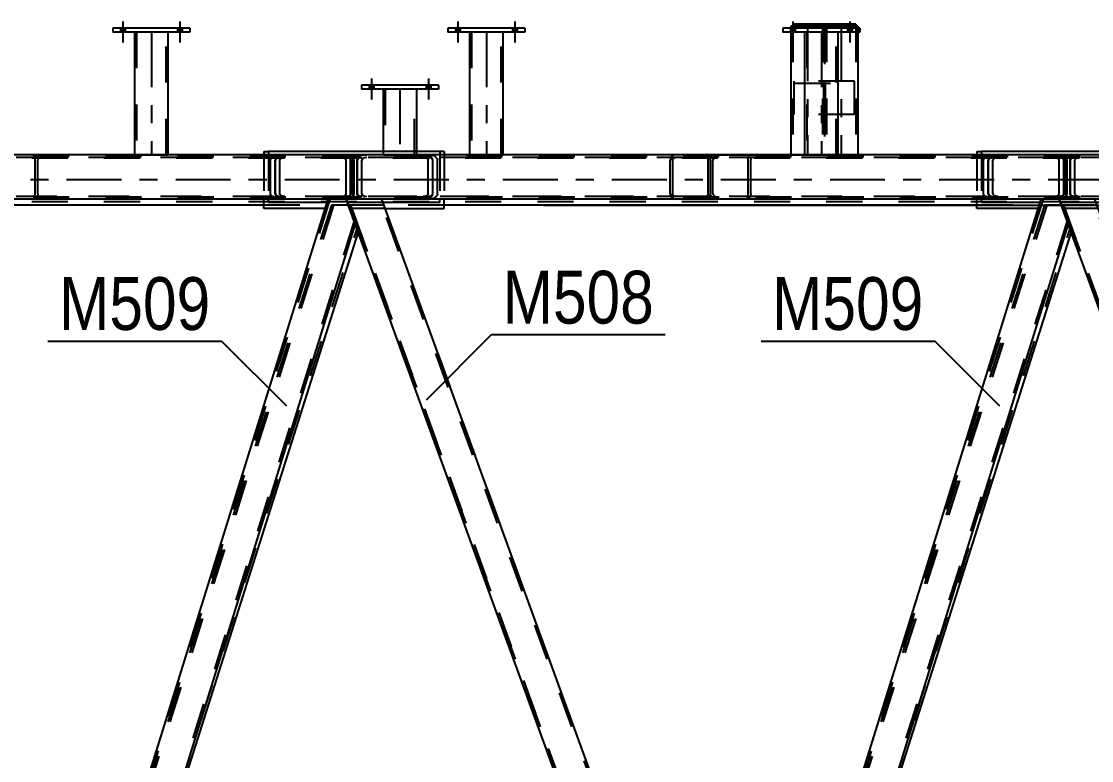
# Model space of a CAD drawing. Header units: millimetres. Extents: x -808 to 381, y -747 to 94.
# Drawn here: x 124.6 to 182.7, y -31.7 to 8.4 of the extents above; entities that cross this region are included whole.
import ezdxf

# ---------------------------------------------------------------- set-up
doc = ezdxf.new("R2010")
doc.units = ezdxf.units.MM
doc.linetypes.add('DXK_LINE_DOT2', pattern=[3.9198, 1.9599, -1.9599])
doc.linetypes.add('DXK_LINE_DOT3', pattern=[5.9187, 2.979, -0.9799, 0.9799, -0.9799])
doc.styles.add('Arial Narrow', font='ARIALN.TTF', dxfattribs={"height": 0.2})

# ---------------------------------------------------------------- blocks, each defined once
blk = doc.blocks.new('Part-232923327-56427 - 56149')
at = {"color": 2, "linetype": 'Continuous'}
for p, q in [((141.248, -1.2), (124.747, -54.139)), ((142.241, -1.2), (142.609, -2.21)), ((142.732, -2.548), (142.609, -2.21)), ((142.732, -2.548), (126.191, -55.616)), ((125.285, -55.616), (124.747, -54.139))]:
    blk.add_line(p, q, dxfattribs=at)
at = {"color": 7, "linetype": 'DXK_LINE_DOT2'}
for p, q in [((141.362, -1.2), (124.808, -54.308)), ((142.241, -1.2), (141.248, -1.2)), ((142.67, -2.379), (126.077, -55.616)), ((142.732, -2.548), (142.656, -2.34)), ((126.191, -55.616), (125.285, -55.616))]:
    blk.add_line(p, q, dxfattribs=at)
blk = doc.blocks.new('Part-232923327-56373 - 56149')
at = {"color": 7, "linetype": 'DXK_LINE_DOT2'}
for p, q in [((181.797, 1.2), (181.607, 1.179)), ((181.81, 1.201), (181.797, 1.2)), ((187.122, 1.201), (181.81, 1.201)), ((185.282, 1.183), (185.118, 1.201)), ((185.321, 1.179), (185.282, 1.183)), ((219.365, 1.201), (200.976, 1.201)), ((215.854, 1.179), (216.056, 1.201)), ((219.365, 1.201), (219.529, 1.183)), ((219.529, 1.183), (219.567, 1.179)), ((181.321, 1.022), (181.28, 0.91)), ((181.28, -0.908), (181.28, 0.91)), ((181.545, 0.91), (181.565, 0.966)), ((181.545, -0.908), (181.545, 0.91)), ((181.708, 1.045), (181.81, 1.056)), ((219.365, 1.056), (181.81, 1.056)), ((185.118, 1.056), (185.219, 1.045)), ((185.363, 0.966), (185.383, 0.91)), ((185.383, -0.908), (185.383, 0.91)), ((185.647, 0.91), (185.607, 1.022)), ((185.647, -0.908), (185.647, 0.91)), ((215.527, 0.91), (215.567, 1.022)), ((215.527, -0.908), (215.527, 0.91)), ((215.812, 0.966), (215.792, 0.91)), ((215.792, -0.908), (215.792, 0.91)), ((216.056, 1.056), (215.955, 1.045)), ((219.466, 1.045), (219.365, 1.056)), ((219.63, 0.91), (219.609, 0.966)), ((219.63, -0.908), (219.63, 0.91)), ((219.854, 1.022), (219.894, 0.91)), ((219.894, -0.908), (219.894, 0.91)), ((181.28, -0.908), (181.321, -1.019)), ((181.565, -0.963), (181.545, -0.908)), ((181.81, -1.053), (181.708, -1.042)), ((219.365, -1.053), (181.81, -1.053)), ((185.219, -1.042), (185.118, -1.053)), ((185.383, -0.908), (185.363, -0.963)), ((185.607, -1.019), (185.647, -0.908)), ((215.567, -1.019), (215.527, -0.908)), ((215.792, -0.908), (215.812, -0.963)), ((215.955, -1.042), (216.056, -1.053)), ((219.365, -1.053), (219.466, -1.042)), ((219.609, -0.963), (219.63, -0.908)), ((219.894, -0.908), (219.854, -1.019)), ((181.607, -1.177), (181.81, -1.199)), ((219.365, -1.199), (181.81, -1.199)), ((185.118, -1.199), (185.321, -1.177)), ((216.056, -1.199), (215.854, -1.177)), ((219.567, -1.177), (219.365, -1.199))]:
    blk.add_line(p, q, dxfattribs=at)
at = {"color": 2, "linetype": 'Continuous'}
blk.add_line((200.976, 1.201), (187.122, 1.201), dxfattribs=at)
at = {"color": 7, "linetype": 'DXK_LINE_DOT2'}
for centre, radius, start, end in [((181.689, 0.691), 0.495, 99.51817, 138.06374), ((185.239, 0.691), 0.495, 41.93627, 80.48185), ((215.936, 0.691), 0.495, 99.51817, 138.06374), ((219.486, 0.691), 0.495, 41.93628, 80.48185), ((181.749, 0.801), 0.248, 99.51817, 138.06374), ((185.178, 0.801), 0.248, 41.93627, 80.48185), ((215.996, 0.801), 0.248, 99.51817, 138.06374), ((219.425, 0.801), 0.248, 41.93628, 80.48185), ((181.689, -0.688), 0.495, 221.93627, 260.48185), ((181.749, -0.798), 0.248, 221.93627, 260.48185), ((185.178, -0.798), 0.248, 279.51817, 318.06374), ((185.239, -0.688), 0.495, 279.51817, 318.06374), ((215.936, -0.688), 0.495, 221.93628, 260.48185), ((215.996, -0.798), 0.248, 221.93628, 260.48185), ((219.425, -0.798), 0.248, 279.51817, 318.06374), ((219.486, -0.688), 0.495, 279.51817, 318.06374)]:
    blk.add_arc(centre, radius, start, end, dxfattribs=at)
blk = doc.blocks.new('Part-232923327-56375 - 56149')
at = {"color": 7, "linetype": 'DXK_LINE_DOT2'}
for p, q in [((143.1, 1.2), (142.91, 1.179)), ((143.112, 1.201), (143.1, 1.2)), ((147.314, 1.201), (143.112, 1.201)), ((146.585, 1.183), (146.421, 1.201)), ((146.623, 1.179), (146.585, 1.183)), ((150.759, 1.201), (148.941, 1.201)), ((180.667, 1.201), (162.279, 1.201)), ((177.156, 1.179), (177.359, 1.201)), ((180.667, 1.201), (180.832, 1.183)), ((180.832, 1.183), (180.87, 1.179)), ((142.623, 1.022), (142.583, 0.91)), ((142.583, -0.908), (142.583, 0.91)), ((142.848, 0.91), (142.868, 0.966)), ((142.848, -0.908), (142.848, 0.91)), ((143.011, 1.045), (143.112, 1.056)), ((180.667, 1.056), (143.112, 1.056)), ((146.421, 1.056), (146.522, 1.045)), ((146.665, 0.966), (146.685, 0.91)), ((146.685, -0.908), (146.685, 0.91)), ((146.95, 0.91), (146.91, 1.022)), ((146.95, -0.908), (146.95, 0.91)), ((176.83, 0.91), (176.87, 1.022)), ((176.83, -0.908), (176.83, 0.91)), ((177.114, 0.966), (177.094, 0.91)), ((177.094, -0.908), (177.094, 0.91)), ((177.359, 1.056), (177.258, 1.045)), ((180.769, 1.045), (180.667, 1.056)), ((180.932, 0.91), (180.912, 0.966)), ((180.932, -0.908), (180.932, 0.91)), ((181.157, 1.022), (181.197, 0.91)), ((181.197, -0.908), (181.197, 0.91)), ((142.583, -0.908), (142.623, -1.019)), ((142.868, -0.963), (142.848, -0.908)), ((143.112, -1.053), (143.011, -1.042)), ((180.667, -1.053), (143.112, -1.053)), ((146.522, -1.042), (146.421, -1.053)), ((146.685, -0.908), (146.665, -0.963)), ((146.91, -1.019), (146.95, -0.908)), ((176.87, -1.019), (176.83, -0.908)), ((177.094, -0.908), (177.114, -0.963)), ((177.258, -1.042), (177.359, -1.053)), ((180.667, -1.053), (180.769, -1.042)), ((180.912, -0.963), (180.932, -0.908)), ((181.197, -0.908), (181.157, -1.019)), ((142.91, -1.177), (143.112, -1.199)), ((180.667, -1.199), (143.112, -1.199)), ((146.421, -1.199), (146.623, -1.177)), ((177.359, -1.199), (177.156, -1.177)), ((180.87, -1.177), (180.667, -1.199))]:
    blk.add_line(p, q, dxfattribs=at)
at = {"color": 2, "linetype": 'Continuous'}
for p, q in [((148.941, 1.201), (147.314, 1.201)), ((162.279, 1.201), (150.759, 1.201))]:
    blk.add_line(p, q, dxfattribs=at)
at = {"color": 7, "linetype": 'DXK_LINE_DOT2'}
for centre, radius, start, end in [((142.992, 0.691), 0.495, 99.51817, 138.06374), ((146.541, 0.691), 0.495, 41.93627, 80.48185), ((177.238, 0.691), 0.495, 99.51817, 138.06374), ((180.788, 0.691), 0.495, 41.93628, 80.48185), ((143.052, 0.801), 0.248, 99.51817, 138.06374), ((146.481, 0.801), 0.248, 41.93627, 80.48185), ((177.299, 0.801), 0.248, 99.51817, 138.06374), ((180.728, 0.801), 0.248, 41.93628, 80.48185), ((142.992, -0.688), 0.495, 221.93627, 260.48185), ((143.052, -0.798), 0.248, 221.93627, 260.48185), ((146.481, -0.798), 0.248, 279.51817, 318.06374), ((146.541, -0.688), 0.495, 279.51817, 318.06374), ((177.238, -0.688), 0.495, 221.93628, 260.48185), ((177.299, -0.798), 0.248, 221.93628, 260.48185), ((180.728, -0.798), 0.248, 279.51817, 318.06374), ((180.788, -0.688), 0.495, 279.51817, 318.06374)]:
    blk.add_arc(centre, radius, start, end, dxfattribs=at)
blk = doc.blocks.new('Part-232923327-56376 - 56149')
at = {"color": 7, "linetype": 'DXK_LINE_DOT2'}
for p, q in [((162.092, 1.116), (162.177, 1.179)), ((162.273, 1.2), (162.177, 1.179)), ((163.933, 1.201), (164.034, 1.179)), ((164.034, 1.179), (164.12, 1.116)), ((168.941, 1.201), (167.122, 1.201)), ((180.916, 1.201), (176.714, 1.201)), ((177.595, 1.2), (177.405, 1.179)), ((177.607, 1.201), (177.595, 1.2)), ((181.08, 1.183), (180.916, 1.201)), ((181.118, 1.179), (181.08, 1.183)), ((181.28, 1.12), (181.118, 1.179)), ((162.014, 0.91), (162.034, 1.022)), ((162.014, -0.908), (162.014, 0.91)), ((162.034, 1.022), (162.092, 1.116)), ((162.156, 0.966), (162.146, 0.91)), ((162.146, -0.908), (162.146, 0.91)), ((162.185, 1.013), (162.156, 0.966)), ((162.228, 1.045), (162.185, 1.013)), ((162.279, 1.056), (162.228, 1.045)), ((180.916, 1.056), (162.279, 1.056)), ((163.984, 1.045), (163.933, 1.056)), ((164.027, 1.013), (163.984, 1.045)), ((164.055, 0.966), (164.027, 1.013)), ((164.065, 0.91), (164.055, 0.966)), ((164.065, -0.908), (164.065, 0.91)), ((164.12, 1.116), (164.177, 1.022)), ((164.177, 1.022), (164.198, 0.91)), ((164.198, -0.908), (164.198, 0.91)), ((177.118, 1.022), (177.078, 0.91)), ((177.078, -0.908), (177.078, 0.91)), ((177.343, 0.91), (177.363, 0.966)), ((177.343, -0.908), (177.343, 0.91)), ((177.506, 1.045), (177.607, 1.056)), ((180.916, 1.056), (181.017, 1.045)), ((181.16, 0.966), (181.18, 0.91)), ((181.18, -0.908), (181.18, 0.91)), ((181.28, 1.12), (181.28, -1.117)), ((181.285, 1.116), (181.28, 1.12)), ((181.343, 1.022), (181.285, 1.116)), ((181.363, 0.91), (181.343, 1.022)), ((181.363, -0.908), (181.363, 0.91)), ((162.034, -1.019), (162.014, -0.908)), ((162.092, -1.113), (162.034, -1.019)), ((162.177, -1.177), (162.092, -1.113)), ((162.146, -0.908), (162.156, -0.963)), ((162.156, -0.963), (162.185, -1.011)), ((162.185, -1.011), (162.228, -1.042)), ((162.228, -1.042), (162.279, -1.053)), ((180.916, -1.053), (162.279, -1.053)), ((163.933, -1.053), (163.984, -1.042)), ((163.984, -1.042), (164.027, -1.011)), ((164.027, -1.011), (164.055, -0.963)), ((164.12, -1.113), (164.034, -1.177)), ((164.055, -0.963), (164.065, -0.908)), ((164.177, -1.019), (164.12, -1.113)), ((164.198, -0.908), (164.177, -1.019)), ((177.078, -0.908), (177.118, -1.019)), ((177.363, -0.963), (177.343, -0.908)), ((177.607, -1.053), (177.506, -1.042)), ((181.017, -1.042), (180.916, -1.053)), ((181.118, -1.177), (181.28, -1.117)), ((181.18, -0.908), (181.16, -0.963)), ((181.28, -1.117), (181.285, -1.113)), ((181.285, -1.113), (181.343, -1.019)), ((181.343, -1.019), (181.363, -0.908)), ((162.279, -1.199), (162.177, -1.177)), ((180.916, -1.199), (162.279, -1.199)), ((164.034, -1.177), (163.933, -1.199)), ((177.405, -1.177), (177.607, -1.199)), ((180.916, -1.199), (181.118, -1.177))]:
    blk.add_line(p, q, dxfattribs=at)
at = {"color": 2, "linetype": 'Continuous'}
for p, q in [((162.279, 1.201), (162.273, 1.2)), ((162.279, 1.201), (167.122, 1.201)), ((176.714, 1.201), (168.941, 1.201))]:
    blk.add_line(p, q, dxfattribs=at)
at = {"color": 7, "linetype": 'DXK_LINE_DOT2'}
for centre, radius, start, end in [((177.487, 0.691), 0.495, 99.51817, 138.06374), ((177.547, 0.801), 0.248, 99.51817, 138.06374), ((180.976, 0.801), 0.248, 41.93628, 80.48186), ((177.487, -0.688), 0.495, 221.93628, 260.48186), ((177.547, -0.798), 0.248, 221.93628, 260.48186), ((180.976, -0.798), 0.248, 279.51817, 318.06374)]:
    blk.add_arc(centre, radius, start, end, dxfattribs=at)
blk = doc.blocks.new('Part-232923327-56377 - 56149')
at = {"color": 7, "linetype": 'DXK_LINE_DOT2'}
for p, q in [((104.403, 1.2), (104.212, 1.179)), ((104.415, 1.201), (104.403, 1.2)), ((108.616, 1.201), (104.415, 1.201)), ((107.888, 1.183), (107.723, 1.201)), ((107.926, 1.179), (107.888, 1.183)), ((114.395, 1.201), (112.577, 1.201)), ((141.97, 1.201), (123.581, 1.201)), ((138.459, 1.179), (138.662, 1.201)), ((141.97, 1.201), (142.173, 1.179)), ((103.926, 1.022), (103.886, 0.91)), ((103.886, -0.908), (103.886, 0.91)), ((104.15, 0.91), (104.17, 0.966)), ((104.15, -0.908), (104.15, 0.91)), ((104.314, 1.045), (104.415, 1.056)), ((141.97, 1.056), (104.415, 1.056)), ((107.723, 1.056), (107.825, 1.045)), ((107.968, 0.966), (107.988, 0.91)), ((107.988, -0.908), (107.988, 0.91)), ((108.253, 0.91), (108.212, 1.022)), ((108.253, -0.908), (108.253, 0.91)), ((138.132, 0.91), (138.173, 1.022)), ((138.132, -0.908), (138.132, 0.91)), ((138.417, 0.966), (138.397, 0.91)), ((138.397, -0.908), (138.397, 0.91)), ((138.662, 1.056), (138.56, 1.045)), ((142.071, 1.045), (141.97, 1.056)), ((142.235, 0.91), (142.215, 0.966)), ((142.235, -0.908), (142.235, 0.91)), ((142.459, 1.022), (142.499, 0.91)), ((142.499, -0.908), (142.499, 0.91)), ((103.886, -0.908), (103.926, -1.019)), ((104.17, -0.963), (104.15, -0.908)), ((104.415, -1.053), (104.314, -1.042)), ((141.97, -1.053), (104.415, -1.053)), ((107.825, -1.042), (107.723, -1.053)), ((107.988, -0.908), (107.968, -0.963)), ((108.212, -1.019), (108.253, -0.908)), ((138.173, -1.019), (138.132, -0.908)), ((138.397, -0.908), (138.417, -0.963)), ((138.56, -1.042), (138.662, -1.053)), ((141.97, -1.053), (142.071, -1.042)), ((142.215, -0.963), (142.235, -0.908)), ((142.499, -0.908), (142.459, -1.019)), ((104.212, -1.177), (104.415, -1.199)), ((141.97, -1.199), (104.415, -1.199)), ((107.723, -1.199), (107.926, -1.177)), ((138.662, -1.199), (138.459, -1.177)), ((142.173, -1.177), (141.97, -1.199))]:
    blk.add_line(p, q, dxfattribs=at)
at = {"color": 2, "linetype": 'Continuous'}
for p, q in [((112.577, 1.201), (108.616, 1.201)), ((123.581, 1.201), (114.395, 1.201))]:
    blk.add_line(p, q, dxfattribs=at)
at = {"color": 7, "linetype": 'DXK_LINE_DOT2'}
for centre, radius, start, end in [((104.294, 0.691), 0.495, 99.51817, 138.06374), ((107.844, 0.691), 0.495, 41.93627, 80.48185), ((138.541, 0.691), 0.495, 99.51817, 138.06374), ((142.091, 0.691), 0.495, 41.93628, 80.48185), ((104.355, 0.801), 0.248, 99.51817, 138.06374), ((107.784, 0.801), 0.248, 41.93627, 80.48185), ((138.601, 0.801), 0.248, 99.51817, 138.06374), ((142.03, 0.801), 0.248, 41.93628, 80.48185), ((104.294, -0.688), 0.495, 221.93627, 260.48185), ((104.355, -0.798), 0.248, 221.93627, 260.48185), ((107.784, -0.798), 0.248, 279.51817, 318.06374), ((107.844, -0.688), 0.495, 279.51817, 318.06374), ((138.541, -0.688), 0.495, 221.93628, 260.48185), ((138.601, -0.798), 0.248, 221.93628, 260.48185), ((142.03, -0.798), 0.248, 279.51817, 318.06374), ((142.091, -0.688), 0.495, 279.51817, 318.06374)]:
    blk.add_arc(centre, radius, start, end, dxfattribs=at)
blk = doc.blocks.new('Part-232923327-56378 - 56149')
at = {"color": 7, "linetype": 'DXK_LINE_DOT2'}
for p, q in [((123.394, 1.116), (123.48, 1.179)), ((123.575, 1.2), (123.48, 1.179)), ((125.236, 1.201), (125.337, 1.179)), ((125.337, 1.179), (125.423, 1.116)), ((132.577, 1.201), (130.759, 1.201)), ((142.218, 1.201), (138.017, 1.201)), ((138.898, 1.2), (138.707, 1.179)), ((138.91, 1.201), (138.898, 1.2)), ((142.383, 1.183), (142.218, 1.201)), ((142.421, 1.179), (142.383, 1.183)), ((142.583, 1.12), (142.421, 1.179)), ((123.317, 0.91), (123.337, 1.022)), ((123.317, -0.908), (123.317, 0.91)), ((123.337, 1.022), (123.394, 1.116)), ((123.459, 0.966), (123.449, 0.91)), ((123.449, -0.908), (123.449, 0.91)), ((123.488, 1.013), (123.459, 0.966)), ((123.531, 1.045), (123.488, 1.013)), ((123.581, 1.056), (123.531, 1.045)), ((142.218, 1.056), (123.581, 1.056)), ((125.286, 1.045), (125.236, 1.056)), ((125.329, 1.013), (125.286, 1.045)), ((125.358, 0.966), (125.329, 1.013)), ((125.368, 0.91), (125.358, 0.966)), ((125.368, -0.908), (125.368, 0.91)), ((125.423, 1.116), (125.48, 1.022)), ((125.48, 1.022), (125.5, 0.91)), ((125.5, -0.908), (125.5, 0.91)), ((138.421, 1.022), (138.381, 0.91)), ((138.381, -0.908), (138.381, 0.91)), ((138.645, 0.91), (138.665, 0.966)), ((138.645, -0.908), (138.645, 0.91)), ((138.809, 1.045), (138.91, 1.056)), ((142.218, 1.056), (142.32, 1.045)), ((142.463, 0.966), (142.483, 0.91)), ((142.483, -0.908), (142.483, 0.91)), ((142.583, 1.12), (142.583, -1.117)), ((142.588, 1.116), (142.583, 1.12)), ((142.645, 1.022), (142.588, 1.116)), ((142.665, 0.91), (142.645, 1.022)), ((142.665, -0.908), (142.665, 0.91)), ((123.337, -1.019), (123.317, -0.908)), ((123.394, -1.113), (123.337, -1.019)), ((123.48, -1.177), (123.394, -1.113)), ((123.449, -0.908), (123.459, -0.963)), ((123.459, -0.963), (123.488, -1.011)), ((123.488, -1.011), (123.531, -1.042)), ((123.531, -1.042), (123.581, -1.053)), ((142.218, -1.053), (123.581, -1.053)), ((125.236, -1.053), (125.286, -1.042)), ((125.286, -1.042), (125.329, -1.011)), ((125.329, -1.011), (125.358, -0.963)), ((125.423, -1.113), (125.337, -1.177)), ((125.358, -0.963), (125.368, -0.908)), ((125.48, -1.019), (125.423, -1.113)), ((125.5, -0.908), (125.48, -1.019)), ((138.381, -0.908), (138.421, -1.019)), ((138.665, -0.963), (138.645, -0.908)), ((138.91, -1.053), (138.809, -1.042)), ((142.32, -1.042), (142.218, -1.053)), ((142.421, -1.177), (142.583, -1.117)), ((142.483, -0.908), (142.463, -0.963)), ((142.583, -1.117), (142.588, -1.113)), ((142.588, -1.113), (142.645, -1.019)), ((142.645, -1.019), (142.665, -0.908)), ((123.581, -1.199), (123.48, -1.177)), ((142.218, -1.199), (123.581, -1.199)), ((125.337, -1.177), (125.236, -1.199)), ((138.707, -1.177), (138.91, -1.199)), ((142.218, -1.199), (142.421, -1.177))]:
    blk.add_line(p, q, dxfattribs=at)
at = {"color": 2, "linetype": 'Continuous'}
for p, q in [((123.581, 1.201), (123.575, 1.2)), ((130.759, 1.201), (123.581, 1.201)), ((138.017, 1.201), (132.577, 1.201))]:
    blk.add_line(p, q, dxfattribs=at)
at = {"color": 7, "linetype": 'DXK_LINE_DOT2'}
for centre, radius, start, end in [((138.789, 0.691), 0.495, 99.51817, 138.06374), ((138.85, 0.801), 0.248, 99.51817, 138.06374), ((142.279, 0.801), 0.248, 41.93628, 80.48186), ((138.789, -0.688), 0.495, 221.93628, 260.48186), ((138.85, -0.798), 0.248, 221.93628, 260.48186), ((142.279, -0.798), 0.248, 279.51817, 318.06374)]:
    blk.add_arc(centre, radius, start, end, dxfattribs=at)
blk = doc.blocks.new('Part-232923327-142321 - 56149')
at = {"color": 7, "linetype": 'DXK_LINE_DOT2'}
for p, q in [((133.759, 8.074), (129.577, 8.074)), ((129.577, 8.074), (129.577, 7.856)), ((133.759, 7.856), (129.577, 7.856)), ((133.759, 8.074), (133.759, 7.856))]:
    blk.add_line(p, q, dxfattribs=at)
blk = doc.blocks.new('Part-232923327-56401 - 56149')
at = {"color": 7, "linetype": 'DXK_LINE_DOT2'}
for p, q in [((182.992, -1.526), (181.057, -1.526)), ((181.057, -1.526), (200.745, -55.617)), ((181.173, -1.526), (200.861, -55.617)), ((202.563, -55.617), (182.876, -1.526)), ((202.679, -55.617), (182.992, -1.526)), ((200.745, -55.617), (202.679, -55.617))]:
    blk.add_line(p, q, dxfattribs=at)
blk = doc.blocks.new('Part-232923327-56402 - 56149')
at = {"color": 7, "linetype": 'DXK_LINE_DOT2'}
for p, q in [((144.295, -1.526), (142.36, -1.526)), ((142.36, -1.526), (162.047, -55.617)), ((142.476, -1.526), (162.163, -55.617)), ((163.866, -55.617), (144.179, -1.526)), ((163.982, -55.617), (144.295, -1.526)), ((162.047, -55.617), (163.982, -55.617))]:
    blk.add_line(p, q, dxfattribs=at)
blk = doc.blocks.new('Part-232923327-56403 - 56149')
at = {"color": 7, "linetype": 'DXK_LINE_DOT2'}
for p, q in [((105.597, -1.526), (103.662, -1.526)), ((103.662, -1.526), (123.35, -55.617)), ((103.778, -1.526), (123.466, -55.617)), ((125.169, -55.617), (105.481, -1.526)), ((125.285, -55.617), (105.597, -1.526)), ((123.35, -55.617), (125.285, -55.617))]:
    blk.add_line(p, q, dxfattribs=at)
blk = doc.blocks.new('Part-232923327-56408 - 56149')
at = {"color": 7, "linetype": 'DXK_LINE_DOT2'}
for p, q in [((180.142, -1.526), (163.452, -54.16)), ((180.257, -1.526), (163.513, -54.328)), ((181.057, -1.526), (180.142, -1.526)), ((181.588, -2.983), (181.057, -1.526)), ((164.783, -55.617), (181.526, -2.815)), ((163.982, -55.617), (163.452, -54.16)), ((164.897, -55.617), (163.982, -55.617)), ((164.955, -55.435), (164.897, -55.617))]:
    blk.add_line(p, q, dxfattribs=at)
at = {"color": 2, "linetype": 'Continuous'}
blk.add_line((181.588, -2.983), (164.955, -55.435), dxfattribs=at)
blk = doc.blocks.new('Part-232923327-56409 - 56149')
at = {"color": 7, "linetype": 'DXK_LINE_DOT2'}
for p, q in [((141.445, -1.526), (124.754, -54.16)), ((141.559, -1.526), (124.816, -54.328)), ((142.36, -1.526), (141.445, -1.526)), ((142.89, -2.983), (142.36, -1.526)), ((126.085, -55.617), (142.829, -2.815)), ((125.285, -55.617), (124.754, -54.16)), ((126.2, -55.617), (125.285, -55.617)), ((126.257, -55.435), (126.2, -55.617))]:
    blk.add_line(p, q, dxfattribs=at)
at = {"color": 2, "linetype": 'Continuous'}
blk.add_line((142.89, -2.983), (126.257, -55.435), dxfattribs=at)
blk = doc.blocks.new('Part-232923327-56416 - 56149')
at = {"color": 7, "linetype": 'DXK_LINE_DOT2'}
for p, q in [((182.874, -1.2), (180.939, -1.2)), ((181.429, -2.548), (180.939, -1.2)), ((200.861, -55.616), (181.055, -1.2)), ((202.563, -55.616), (182.757, -1.2)), ((202.679, -55.616), (202.142, -54.139)), ((200.745, -55.616), (202.679, -55.616))]:
    blk.add_line(p, q, dxfattribs=at)
at = {"color": 2, "linetype": 'Continuous'}
for p, q in [((202.142, -54.139), (182.874, -1.2)), ((200.745, -55.616), (181.429, -2.548))]:
    blk.add_line(p, q, dxfattribs=at)
blk = doc.blocks.new('Part-232923327-56418 - 56149')
at = {"color": 7, "linetype": 'DXK_LINE_DOT2'}
for p, q in [((144.176, -1.2), (142.241, -1.2)), ((142.732, -2.548), (142.241, -1.2)), ((162.163, -55.616), (142.357, -1.2)), ((163.866, -55.616), (144.06, -1.2)), ((163.982, -55.616), (163.444, -54.139)), ((162.047, -55.616), (163.982, -55.616))]:
    blk.add_line(p, q, dxfattribs=at)
at = {"color": 2, "linetype": 'Continuous'}
for p, q in [((163.444, -54.139), (144.176, -1.2)), ((162.047, -55.616), (142.732, -2.548))]:
    blk.add_line(p, q, dxfattribs=at)
blk = doc.blocks.new('Part-232923327-56420 - 56149')
at = {"color": 7, "linetype": 'DXK_LINE_DOT2'}
for p, q in [((105.479, -1.2), (103.544, -1.2)), ((104.035, -2.548), (103.544, -1.2)), ((123.466, -55.616), (103.66, -1.2)), ((125.169, -55.616), (105.363, -1.2)), ((125.285, -55.616), (124.747, -54.139)), ((123.35, -55.616), (125.285, -55.616))]:
    blk.add_line(p, q, dxfattribs=at)
at = {"color": 2, "linetype": 'Continuous'}
for p, q in [((124.747, -54.139), (105.479, -1.2)), ((123.35, -55.616), (104.035, -2.548))]:
    blk.add_line(p, q, dxfattribs=at)
blk = doc.blocks.new('Part-232923327-56426 - 56149')
at = {"color": 2, "linetype": 'Continuous'}
for p, q in [((179.945, -1.2), (163.444, -54.139)), ((180.939, -1.2), (181.306, -2.21)), ((181.429, -2.548), (181.306, -2.21)), ((181.429, -2.548), (164.888, -55.616)), ((163.982, -55.616), (163.444, -54.139))]:
    blk.add_line(p, q, dxfattribs=at)
at = {"color": 7, "linetype": 'DXK_LINE_DOT2'}
for p, q in [((180.059, -1.2), (163.506, -54.308)), ((180.939, -1.2), (179.945, -1.2)), ((181.368, -2.379), (164.774, -55.616)), ((181.429, -2.548), (181.353, -2.34)), ((164.888, -55.616), (163.982, -55.616))]:
    blk.add_line(p, q, dxfattribs=at)
blk = doc.blocks.new('Part-232923327-56435 - 56149')
at = {"color": 7, "linetype": 'DXK_LINE_DOT2'}
for p, q in [((303.255, 1.201), (13.524, 1.201)), ((301.434, 1.201), (21.668, 1.201)), ((303.528, 1.019), (13.524, 1.02)), ((303.528, -1.344), (13.524, -1.344)), ((147.562, -1.526), (137.769, -1.526)), ((186.259, -1.526), (176.466, -1.526))]:
    blk.add_line(p, q, dxfattribs=at)
at = {"color": 7, "linetype": 'DXK_LINE_DOT3'}
blk.add_line((313.528, -0.162), (13.524, -0.162), dxfattribs=at)
at = {"color": 2, "linetype": 'Continuous'}
for p, q in [((137.769, -1.526), (108.865, -1.526)), ((176.466, -1.526), (147.562, -1.526))]:
    blk.add_line(p, q, dxfattribs=at)
blk = doc.blocks.new('Part-232923327-142322 - 56149')
at = {"color": 2, "linetype": 'Continuous'}
for p, q in [((148.941, 7.856), (148.941, 1.2)), ((150.759, 1.2), (150.759, 7.856))]:
    blk.add_line(p, q, dxfattribs=at)
at = {"color": 7, "linetype": 'DXK_LINE_DOT2'}
for p, q in [((150.759, 7.856), (148.941, 7.856)), ((149.05, 7.856), (149.05, 1.2)), ((150.65, 1.2), (150.65, 7.856)), ((148.941, 1.2), (150.759, 1.2))]:
    blk.add_line(p, q, dxfattribs=at)
at = {"color": 7, "linetype": 'DXK_LINE_DOT3'}
blk.add_line((149.85, 7.856), (149.85, 1.2), dxfattribs=at)
blk = doc.blocks.new('Part-232923327-56443 - 56149')
at = {"color": 7, "linetype": 'DXK_LINE_DOT2'}
for p, q in [((143.158, 1.179), (143.361, 1.201)), ((161.749, 1.201), (143.361, 1.201)), ((146.669, 1.201), (146.872, 1.179)), ((159.994, 1.179), (159.908, 1.116)), ((160.095, 1.201), (159.994, 1.179)), ((161.851, 1.179), (161.749, 1.201)), ((161.936, 1.116), (161.851, 1.179)), ((142.831, 0.91), (142.871, 1.022)), ((142.831, -0.908), (142.831, 0.91)), ((143.116, 0.966), (143.096, 0.91)), ((143.096, -0.908), (143.096, 0.91)), ((143.361, 1.056), (143.259, 1.045)), ((161.749, 1.056), (143.361, 1.056)), ((146.77, 1.045), (146.669, 1.056)), ((146.934, 0.91), (146.914, 0.966)), ((146.934, -0.908), (146.934, 0.91)), ((147.158, 1.022), (147.198, 0.91)), ((147.198, -0.908), (147.198, 0.91)), ((159.851, 1.022), (159.83, 0.91)), ((159.83, -0.908), (159.83, 0.91)), ((159.908, 1.116), (159.851, 1.022)), ((159.963, 0.91), (159.973, 0.966)), ((159.963, -0.908), (159.963, 0.91)), ((159.973, 0.966), (160.002, 1.013)), ((160.002, 1.013), (160.044, 1.045)), ((160.044, 1.045), (160.095, 1.056)), ((161.749, 1.056), (161.8, 1.045)), ((161.8, 1.045), (161.843, 1.013)), ((161.843, 1.013), (161.872, 0.966)), ((161.872, 0.966), (161.882, 0.91)), ((161.882, -0.908), (161.882, 0.91)), ((161.994, 1.022), (161.936, 1.116)), ((162.014, 0.91), (161.994, 1.022)), ((162.014, -0.908), (162.014, 0.91)), ((142.871, -1.019), (142.831, -0.908)), ((143.096, -0.908), (143.116, -0.963)), ((143.259, -1.042), (143.361, -1.053)), ((161.749, -1.053), (143.361, -1.053)), ((146.669, -1.053), (146.77, -1.042)), ((146.914, -0.963), (146.934, -0.908)), ((147.198, -0.908), (147.158, -1.019)), ((159.83, -0.908), (159.851, -1.019)), ((159.851, -1.019), (159.908, -1.113)), ((159.908, -1.113), (159.994, -1.177)), ((159.973, -0.963), (159.963, -0.908)), ((160.002, -1.011), (159.973, -0.963)), ((160.044, -1.042), (160.002, -1.011)), ((160.095, -1.053), (160.044, -1.042)), ((161.8, -1.042), (161.749, -1.053)), ((161.843, -1.011), (161.8, -1.042)), ((161.872, -0.963), (161.843, -1.011)), ((161.851, -1.177), (161.936, -1.113)), ((161.882, -0.908), (161.872, -0.963)), ((161.936, -1.113), (161.994, -1.019)), ((161.994, -1.019), (162.014, -0.908)), ((143.361, -1.199), (143.158, -1.177)), ((161.749, -1.199), (143.361, -1.199)), ((146.872, -1.177), (146.669, -1.199)), ((159.994, -1.177), (160.095, -1.199)), ((161.749, -1.199), (161.851, -1.177))]:
    blk.add_line(p, q, dxfattribs=at)
for centre, radius, start, end in [((143.24, 0.691), 0.495, 99.51817, 138.06374), ((146.79, 0.691), 0.495, 41.93628, 80.48185), ((143.3, 0.801), 0.248, 99.51817, 138.06374), ((146.729, 0.801), 0.248, 41.93628, 80.48185), ((143.24, -0.688), 0.495, 221.93628, 260.48185), ((143.3, -0.798), 0.248, 221.93628, 260.48185), ((146.729, -0.798), 0.248, 279.51817, 318.06374), ((146.79, -0.688), 0.495, 279.51817, 318.06374)]:
    blk.add_arc(centre, radius, start, end, dxfattribs=at)
blk = doc.blocks.new('Part-232923327-56444 - 56149')
at = {"color": 7, "linetype": 'DXK_LINE_DOT2'}
for p, q in [((181.855, 1.179), (182.046, 1.2)), ((182.046, 1.2), (182.058, 1.201)), ((200.447, 1.201), (182.058, 1.201)), ((185.366, 1.201), (185.569, 1.179)), ((198.691, 1.179), (198.605, 1.116)), ((198.792, 1.201), (198.691, 1.179)), ((200.548, 1.179), (200.447, 1.201)), ((200.634, 1.116), (200.548, 1.179)), ((181.529, 0.91), (181.569, 1.022)), ((181.529, -0.908), (181.529, 0.91)), ((181.813, 0.966), (181.793, 0.91)), ((181.793, -0.908), (181.793, 0.91)), ((182.058, 1.056), (181.957, 1.045)), ((200.447, 1.056), (182.058, 1.056)), ((185.468, 1.045), (185.366, 1.056)), ((185.631, 0.91), (185.611, 0.966)), ((185.631, -0.908), (185.631, 0.91)), ((185.855, 1.022), (185.896, 0.91)), ((185.896, -0.908), (185.896, 0.91)), ((198.548, 1.022), (198.528, 0.91)), ((198.528, -0.908), (198.528, 0.91)), ((198.605, 1.116), (198.548, 1.022)), ((198.66, 0.91), (198.67, 0.966)), ((198.66, -0.908), (198.66, 0.91)), ((198.67, 0.966), (198.699, 1.013)), ((198.699, 1.013), (198.742, 1.045)), ((198.742, 1.045), (198.792, 1.056)), ((200.447, 1.056), (200.497, 1.045)), ((200.497, 1.045), (200.54, 1.013)), ((200.54, 1.013), (200.569, 0.966)), ((200.569, 0.966), (200.579, 0.91)), ((200.579, -0.908), (200.579, 0.91)), ((200.691, 1.022), (200.634, 1.116)), ((200.711, 0.91), (200.691, 1.022)), ((200.711, -0.908), (200.711, 0.91)), ((181.569, -1.019), (181.529, -0.908)), ((181.793, -0.908), (181.813, -0.963)), ((181.957, -1.042), (182.058, -1.053)), ((200.447, -1.053), (182.058, -1.053)), ((185.366, -1.053), (185.468, -1.042)), ((185.611, -0.963), (185.631, -0.908)), ((185.896, -0.908), (185.855, -1.019)), ((198.528, -0.908), (198.548, -1.019)), ((198.548, -1.019), (198.605, -1.113)), ((198.605, -1.113), (198.691, -1.177)), ((198.67, -0.963), (198.66, -0.908)), ((198.699, -1.011), (198.67, -0.963)), ((198.742, -1.042), (198.699, -1.011)), ((198.792, -1.053), (198.742, -1.042)), ((200.497, -1.042), (200.447, -1.053)), ((200.54, -1.011), (200.497, -1.042)), ((200.569, -0.963), (200.54, -1.011)), ((200.548, -1.177), (200.634, -1.113)), ((200.579, -0.908), (200.569, -0.963)), ((200.634, -1.113), (200.691, -1.019)), ((200.691, -1.019), (200.711, -0.908)), ((182.058, -1.199), (181.855, -1.177)), ((200.447, -1.199), (182.058, -1.199)), ((185.569, -1.177), (185.366, -1.199)), ((198.691, -1.177), (198.792, -1.199)), ((200.447, -1.199), (200.548, -1.177))]:
    blk.add_line(p, q, dxfattribs=at)
for centre, radius, start, end in [((181.937, 0.691), 0.495, 99.51817, 138.06374), ((185.487, 0.691), 0.495, 41.93628, 80.48185), ((181.998, 0.801), 0.248, 99.51817, 138.06374), ((185.427, 0.801), 0.248, 41.93628, 80.48185), ((181.937, -0.688), 0.495, 221.93628, 260.48185), ((181.998, -0.798), 0.248, 221.93628, 260.48185), ((185.427, -0.798), 0.248, 279.51817, 318.06374), ((185.487, -0.688), 0.495, 279.51817, 318.06374)]:
    blk.add_arc(centre, radius, start, end, dxfattribs=at)
blk = doc.blocks.new('Part-232923327-56457 - 56149')
at = {"color": 2, "linetype": 'Continuous'}
for p, q in [((176.466, 1.383), (176.466, 1.201)), ((176.466, 1.383), (176.714, 1.383)), ((176.466, -1.708), (176.466, -1.2)), ((179.787, -1.708), (176.466, -1.708)), ((183.058, -1.708), (186.259, -1.708)), ((186.259, -1.708), (186.259, -1.2))]:
    blk.add_line(p, q, dxfattribs=at)
at = {"color": 7, "linetype": 'DXK_LINE_DOT2'}
for p, q in [((176.466, 1.201), (176.466, -1.2)), ((186.259, 1.383), (176.714, 1.383)), ((186.259, 1.383), (186.259, -1.2)), ((183.058, -1.708), (179.787, -1.708))]:
    blk.add_line(p, q, dxfattribs=at)
blk = doc.blocks.new('Part-232923327-56458 - 56149')
at = {"color": 2, "linetype": 'Continuous'}
for p, q in [((137.769, 1.383), (137.769, 1.201)), ((137.769, 1.383), (138.017, 1.383)), ((147.562, 1.383), (147.314, 1.383)), ((147.562, 1.383), (147.562, 1.201)), ((137.769, -1.708), (137.769, -1.2)), ((141.09, -1.708), (137.769, -1.708)), ((144.361, -1.708), (147.562, -1.708)), ((147.562, -1.708), (147.562, -1.2))]:
    blk.add_line(p, q, dxfattribs=at)
at = {"color": 7, "linetype": 'DXK_LINE_DOT2'}
for p, q in [((137.769, 1.201), (137.769, -1.2)), ((147.314, 1.383), (138.017, 1.383)), ((147.562, 1.201), (147.562, -1.2)), ((144.361, -1.708), (141.09, -1.708))]:
    blk.add_line(p, q, dxfattribs=at)
blk = doc.blocks.new('Part-232923327-56465 - 56149')
at = {"color": 2, "linetype": 'Continuous'}
for p, q in [((147.314, 1.383), (138.017, 1.383)), ((138.017, 1.383), (138.017, 1.2)), ((147.314, 1.383), (147.314, 1.2)), ((138.017, -1.38), (138.017, -1.2)), ((141.192, -1.38), (138.017, -1.38)), ((147.314, -1.38), (144.242, -1.38)), ((147.314, -1.38), (147.314, -1.2))]:
    blk.add_line(p, q, dxfattribs=at)
at = {"color": 7, "linetype": 'DXK_LINE_DOT2'}
for p, q in [((138.017, 1.2), (138.017, -1.2)), ((147.314, 1.2), (147.314, -1.2)), ((144.242, -1.38), (141.192, -1.38))]:
    blk.add_line(p, q, dxfattribs=at)
blk = doc.blocks.new('Part-232923327-56466 - 56149')
at = {"color": 2, "linetype": 'Continuous'}
for p, q in [((185.304, 1.383), (176.714, 1.383)), ((176.714, 1.383), (176.714, 1.2)), ((176.714, -1.38), (176.714, -1.2)), ((179.889, -1.38), (176.714, -1.38)), ((186.011, -1.38), (182.939, -1.38)), ((186.011, -1.2), (186.011, -1.38))]:
    blk.add_line(p, q, dxfattribs=at)
at = {"color": 7, "linetype": 'DXK_LINE_DOT2'}
for p, q in [((176.714, 1.2), (176.714, -1.2)), ((186.011, 1.383), (185.304, 1.383)), ((186.011, 1.383), (186.011, -1.2)), ((182.939, -1.38), (179.889, -1.38))]:
    blk.add_line(p, q, dxfattribs=at)
blk = doc.blocks.new('Part-232923327-142319 - 56149')
at = {"color": 2, "linetype": 'Continuous'}
for p, q in [((133.759, 8.074), (129.577, 8.074)), ((129.577, 8.074), (129.577, 7.856)), ((133.759, 7.856), (129.577, 7.856)), ((133.759, 8.074), (133.759, 7.856))]:
    blk.add_line(p, q, dxfattribs=at)
blk = doc.blocks.new('Part-232923327-142325 - 56149')
at = {"color": 7, "linetype": 'DXK_LINE_DOT2'}
for p, q in [((151.941, 8.074), (147.759, 8.074)), ((147.759, 8.074), (147.759, 7.856)), ((151.941, 7.856), (147.759, 7.856)), ((151.941, 8.074), (151.941, 7.856))]:
    blk.add_line(p, q, dxfattribs=at)
blk = doc.blocks.new('Bolt-232923327-142418 - 56149')
at = {"linetype": 'Continuous'}
for points in [[(143.738, 4.985), (143.484, 4.985), (143.484, 4.766), (143.738, 4.766)], [(143.738, 4.985), (143.484, 4.985), (143.484, 4.766), (143.738, 4.766)], [(146.829, 4.985), (146.574, 4.985), (146.574, 4.766), (146.829, 4.766)], [(146.829, 4.985), (146.574, 4.985), (146.574, 4.766), (146.829, 4.766)]]:
    blk.add_hatch(color=1, dxfattribs=at).paths.add_polyline_path(points)
at = {"color": 1, "linetype": 'Continuous'}
for p, q in [((143.611, 5.348), (143.611, 4.203)), ((143.611, 5.348), (143.611, 4.203)), ((146.702, 5.348), (146.702, 4.203)), ((146.702, 5.348), (146.702, 4.203)), ((143.484, 4.985), (143.484, 4.766)), ((143.484, 4.985), (143.484, 4.766)), ((143.738, 4.985), (143.738, 4.766)), ((143.738, 4.985), (143.738, 4.766)), ((146.574, 4.985), (146.574, 4.766)), ((146.574, 4.985), (146.574, 4.766)), ((146.829, 4.985), (146.829, 4.766)), ((146.829, 4.985), (146.829, 4.766))]:
    blk.add_line(p, q, dxfattribs=at)
blk = doc.blocks.new('Part-232923327-142328 - 56149')
at = {"color": 2, "linetype": 'Continuous'}
for p, q in [((166.375, 8.183), (166.375, 8.074)), ((166.391, 8.183), (166.375, 8.183)), ((168.159, 8.183), (166.391, 8.183)), ((168.193, 8.183), (168.193, 8.074)), ((166.375, 7.856), (166.375, 1.201))]:
    blk.add_line(p, q, dxfattribs=at)
at = {"color": 7, "linetype": 'DXK_LINE_DOT2'}
for p, q in [((166.484, 8.183), (166.484, 1.2)), ((166.484, 8.183), (166.492, 8.183)), ((168.084, 8.183), (168.084, 1.2)), ((168.176, 8.183), (168.159, 8.183)), ((168.176, 8.183), (168.159, 8.183)), ((168.193, 8.183), (168.176, 8.183)), ((168.176, 8.183), (168.193, 8.183)), ((166.375, 8.074), (166.375, 7.856)), ((168.193, 8.074), (168.193, 1.2)), ((166.375, 1.201), (166.375, 1.2)), ((168.193, 1.2), (166.375, 1.2))]:
    blk.add_line(p, q, dxfattribs=at)
at = {"color": 7, "linetype": 'DXK_LINE_DOT3'}
blk.add_line((167.284, 8.183), (167.284, 1.2), dxfattribs=at)
blk = doc.blocks.new('Bolt-232923327-142401 - 56149')
at = {"linetype": 'Continuous'}
for points in [[(166.613, 8.074), (166.359, 8.074), (166.359, 7.856), (166.613, 7.856)], [(166.613, 8.074), (166.359, 8.074), (166.359, 7.856), (166.613, 7.856)], [(169.704, 8.074), (169.45, 8.074), (169.45, 7.856), (169.704, 7.856)], [(169.704, 8.074), (169.45, 8.074), (169.45, 7.856), (169.704, 7.856)]]:
    blk.add_hatch(color=1, dxfattribs=at).paths.add_polyline_path(points)
at = {"color": 1, "linetype": 'Continuous'}
for p, q in [((166.486, 8.438), (166.486, 7.292)), ((166.486, 8.438), (166.486, 7.292)), ((169.577, 8.438), (169.577, 7.292)), ((169.577, 8.438), (169.577, 7.292)), ((166.359, 8.074), (166.359, 7.856)), ((166.359, 8.074), (166.359, 7.856)), ((166.613, 8.074), (166.613, 7.856)), ((166.613, 8.074), (166.613, 7.856)), ((169.45, 8.074), (169.45, 7.856)), ((169.45, 8.074), (169.45, 7.856)), ((169.704, 8.074), (169.704, 7.856)), ((169.704, 8.074), (169.704, 7.856))]:
    blk.add_line(p, q, dxfattribs=at)
blk = doc.blocks.new('Part-232923327-56523 - 56149')
at = {"color": 2, "linetype": 'Continuous'}
for p, q in [((303.601, 1.2), (13.524, 1.2)), ((303.601, -1.2), (13.524, -1.2))]:
    blk.add_line(p, q, dxfattribs=at)
at = {"color": 7, "linetype": 'DXK_LINE_DOT2'}
for p, q in [((303.601, 1.091), (13.524, 1.091)), ((303.601, -1.091), (13.524, -1.091))]:
    blk.add_line(p, q, dxfattribs=at)
blk = doc.blocks.new('Part-232923327-142326 - 56149')
at = {"color": 2, "linetype": 'Continuous'}
for p, q in [((167.122, 7.856), (167.122, 1.2)), ((168.941, 1.2), (168.941, 7.856))]:
    blk.add_line(p, q, dxfattribs=at)
at = {"color": 7, "linetype": 'DXK_LINE_DOT2'}
for p, q in [((168.941, 7.856), (167.122, 7.856)), ((167.231, 7.856), (167.231, 1.2)), ((168.831, 1.2), (168.831, 7.856)), ((167.122, 1.2), (168.941, 1.2))]:
    blk.add_line(p, q, dxfattribs=at)
at = {"color": 7, "linetype": 'DXK_LINE_DOT3'}
blk.add_line((168.031, 7.856), (168.031, 1.2), dxfattribs=at)
blk = doc.blocks.new('Part-232923327-142323 - 56149')
at = {"color": 2, "linetype": 'Continuous'}
for p, q in [((151.941, 8.074), (147.759, 8.074)), ((147.759, 8.074), (147.759, 7.856)), ((151.941, 7.856), (147.759, 7.856)), ((151.941, 8.074), (151.941, 7.856))]:
    blk.add_line(p, q, dxfattribs=at)
blk = doc.blocks.new('Part-232923327-142318 - 56149')
at = {"color": 2, "linetype": 'Continuous'}
for p, q in [((130.759, 7.856), (130.759, 1.2)), ((132.577, 1.2), (132.577, 7.856))]:
    blk.add_line(p, q, dxfattribs=at)
at = {"color": 7, "linetype": 'DXK_LINE_DOT2'}
for p, q in [((132.577, 7.856), (130.759, 7.856)), ((130.868, 7.856), (130.868, 1.2)), ((132.468, 1.2), (132.468, 7.856)), ((130.759, 1.2), (132.577, 1.2))]:
    blk.add_line(p, q, dxfattribs=at)
at = {"color": 7, "linetype": 'DXK_LINE_DOT3'}
blk.add_line((131.668, 7.856), (131.668, 1.2), dxfattribs=at)
blk = doc.blocks.new('Part-232923327-142320 - 56149')
at = {"color": 7, "linetype": 'DXK_LINE_DOT2'}
for p, q in [((132.577, 7.856), (130.759, 7.856)), ((130.759, 7.856), (130.759, 1.2)), ((130.868, 7.856), (130.868, 1.2)), ((132.468, 1.2), (132.468, 7.856)), ((132.577, 1.2), (132.577, 7.856)), ((130.759, 1.2), (132.577, 1.2))]:
    blk.add_line(p, q, dxfattribs=at)
at = {"color": 7, "linetype": 'DXK_LINE_DOT3'}
blk.add_line((131.668, 7.856), (131.668, 1.2), dxfattribs=at)
blk = doc.blocks.new('Part-232923327-142324 - 56149')
at = {"color": 7, "linetype": 'DXK_LINE_DOT2'}
for p, q in [((150.759, 7.856), (148.941, 7.856)), ((148.941, 7.856), (148.941, 1.2)), ((149.05, 7.856), (149.05, 1.2)), ((150.65, 1.2), (150.65, 7.856)), ((150.759, 1.2), (150.759, 7.856)), ((148.941, 1.2), (150.759, 1.2))]:
    blk.add_line(p, q, dxfattribs=at)
at = {"color": 7, "linetype": 'DXK_LINE_DOT3'}
blk.add_line((149.85, 7.856), (149.85, 1.2), dxfattribs=at)
blk = doc.blocks.new('Part-232923327-142327 - 56149')
at = {"color": 2, "linetype": 'Continuous'}
for p, q in [((170.122, 8.074), (165.941, 8.074)), ((165.941, 8.074), (165.941, 7.856)), ((170.122, 7.856), (165.941, 7.856)), ((170.122, 8.074), (170.122, 7.856))]:
    blk.add_line(p, q, dxfattribs=at)
blk = doc.blocks.new('Part-232923327-142364 - 56149')
at = {"color": 2, "linetype": 'Continuous'}
for p, q in [((144.247, 4.766), (144.247, 1.383)), ((146.065, 4.766), (146.065, 1.383))]:
    blk.add_line(p, q, dxfattribs=at)
at = {"color": 7, "linetype": 'DXK_LINE_DOT2'}
for p, q in [((146.065, 4.766), (144.247, 4.766)), ((144.356, 4.766), (144.356, 1.2)), ((145.956, 1.2), (145.956, 4.766)), ((144.247, 1.383), (144.247, 1.2)), ((144.247, 1.2), (146.065, 1.2)), ((146.065, 1.383), (146.065, 1.2))]:
    blk.add_line(p, q, dxfattribs=at)
at = {"color": 7, "linetype": 'DXK_LINE_DOT3'}
blk.add_line((145.156, 4.766), (145.156, 1.2), dxfattribs=at)
blk = doc.blocks.new('Part-232923327-142365 - 56149')
at = {"color": 2, "linetype": 'Continuous'}
for p, q in [((147.247, 4.985), (143.065, 4.985)), ((143.065, 4.985), (143.065, 4.766)), ((147.247, 4.766), (143.065, 4.766)), ((147.247, 4.985), (147.247, 4.766))]:
    blk.add_line(p, q, dxfattribs=at)
blk = doc.blocks.new('Part-232923327-142375 - 56149')
at = {"color": 2, "linetype": 'Continuous'}
for p, q in [((168.193, 8.183), (168.193, 8.074)), ((169.793, 8.183), (168.227, 8.183)), ((170.011, 8.183), (169.793, 8.183)), ((170.011, 8.183), (170.011, 8.074)), ((170.011, 7.856), (170.011, 1.201))]:
    blk.add_line(p, q, dxfattribs=at)
at = {"color": 7, "linetype": 'DXK_LINE_DOT2'}
for p, q in [((168.227, 8.183), (168.193, 8.183)), ((168.302, 8.183), (168.302, 1.2)), ((168.302, 8.183), (168.31, 8.183)), ((169.902, 8.183), (169.902, 1.2)), ((168.193, 8.074), (168.193, 1.2)), ((170.011, 8.074), (170.011, 1.538)), ((168.193, 1.2), (170.011, 1.2)), ((170.011, 1.2), (170.011, 1.201)), ((170.011, 1.201), (170.011, 1.2))]:
    blk.add_line(p, q, dxfattribs=at)
at = {"color": 7, "linetype": 'DXK_LINE_DOT3'}
blk.add_line((169.102, 8.183), (169.102, 1.2), dxfattribs=at)
blk = doc.blocks.new('Part-232923327-142376 - 56149')
at = {"color": 2, "linetype": 'Continuous'}
for p, q in [((169.902, 8.292), (166.484, 8.292)), ((166.484, 8.292), (166.484, 8.183)), ((168.227, 8.183), (168.159, 8.183)), ((169.902, 8.292), (169.902, 8.183))]:
    blk.add_line(p, q, dxfattribs=at)
at = {"color": 7, "linetype": 'DXK_LINE_DOT2'}
for p, q in [((168.159, 8.183), (166.484, 8.183)), ((169.902, 8.183), (168.227, 8.183))]:
    blk.add_line(p, q, dxfattribs=at)
blk = doc.blocks.new('Part-232923327-142377 - 56149')
at = {"color": 7, "linetype": 'DXK_LINE_DOT2'}
for p, q in [((169.829, 5.203), (166.557, 5.203)), ((166.557, 3.384), (166.557, 5.203)), ((166.557, 5.093), (169.829, 5.093)), ((169.829, 3.384), (169.829, 5.203)), ((169.829, 3.384), (166.557, 3.384))]:
    blk.add_line(p, q, dxfattribs=at)
blk = doc.blocks.new('Part-232923327-142378 - 56149')
at = {"color": 7, "linetype": 'DXK_LINE_DOT2'}
for p, q in [((168.247, 5.093), (168.138, 5.093)), ((168.138, 5.093), (168.138, 3.384)), ((168.138, 4.821), (168.247, 4.821)), ((168.247, 3.384), (168.247, 5.093)), ((168.138, 3.384), (168.247, 3.384))]:
    blk.add_line(p, q, dxfattribs=at)
blk = doc.blocks.new('Bolt-232923327-142397 - 56149')
at = {"linetype": 'Continuous'}
for points in [[(130.25, 8.074), (129.995, 8.074), (129.995, 7.856), (130.25, 7.856)], [(130.25, 8.074), (129.995, 8.074), (129.995, 7.856), (130.25, 7.856)], [(133.341, 8.074), (133.086, 8.074), (133.086, 7.856), (133.341, 7.856)], [(133.341, 8.074), (133.086, 8.074), (133.086, 7.856), (133.341, 7.856)]]:
    blk.add_hatch(color=1, dxfattribs=at).paths.add_polyline_path(points)
at = {"color": 1, "linetype": 'Continuous'}
for p, q in [((130.122, 8.438), (130.122, 7.292)), ((130.122, 8.438), (130.122, 7.292)), ((133.213, 8.438), (133.213, 7.292)), ((133.213, 8.438), (133.213, 7.292)), ((129.995, 8.074), (129.995, 7.856)), ((129.995, 8.074), (129.995, 7.856)), ((130.25, 8.074), (130.25, 7.856)), ((130.25, 8.074), (130.25, 7.856)), ((133.086, 8.074), (133.086, 7.856)), ((133.086, 8.074), (133.086, 7.856)), ((133.341, 8.074), (133.341, 7.856)), ((133.341, 8.074), (133.341, 7.856))]:
    blk.add_line(p, q, dxfattribs=at)
blk = doc.blocks.new('Bolt-232923327-142398 - 56149')
at = {"linetype": 'Continuous'}
for points in [[(130.25, 8.074), (129.995, 8.074), (129.995, 7.856), (130.25, 7.856)], [(130.25, 8.074), (129.995, 8.074), (129.995, 7.856), (130.25, 7.856)], [(133.341, 8.074), (133.086, 8.074), (133.086, 7.856), (133.341, 7.856)], [(133.341, 8.074), (133.086, 8.074), (133.086, 7.856), (133.341, 7.856)]]:
    blk.add_hatch(color=1, dxfattribs=at).paths.add_polyline_path(points)
at = {"color": 1, "linetype": 'Continuous'}
for p, q in [((130.122, 8.438), (130.122, 7.292)), ((130.122, 8.438), (130.122, 7.292)), ((133.213, 8.438), (133.213, 7.292)), ((133.213, 8.438), (133.213, 7.292)), ((129.995, 8.074), (129.995, 7.856)), ((129.995, 8.074), (129.995, 7.856)), ((130.25, 8.074), (130.25, 7.856)), ((130.25, 8.074), (130.25, 7.856)), ((133.086, 8.074), (133.086, 7.856)), ((133.086, 8.074), (133.086, 7.856)), ((133.341, 8.074), (133.341, 7.856)), ((133.341, 8.074), (133.341, 7.856))]:
    blk.add_line(p, q, dxfattribs=at)
blk = doc.blocks.new('Bolt-232923327-142399 - 56149')
at = {"linetype": 'Continuous'}
for points in [[(148.431, 8.074), (148.177, 8.074), (148.177, 7.856), (148.431, 7.856)], [(148.431, 8.074), (148.177, 8.074), (148.177, 7.856), (148.431, 7.856)], [(151.522, 8.074), (151.268, 8.074), (151.268, 7.856), (151.522, 7.856)], [(151.522, 8.074), (151.268, 8.074), (151.268, 7.856), (151.522, 7.856)]]:
    blk.add_hatch(color=1, dxfattribs=at).paths.add_polyline_path(points)
at = {"color": 1, "linetype": 'Continuous'}
for p, q in [((148.304, 8.438), (148.304, 7.292)), ((148.304, 8.438), (148.304, 7.292)), ((151.395, 8.438), (151.395, 7.292)), ((151.395, 8.438), (151.395, 7.292)), ((148.177, 8.074), (148.177, 7.856)), ((148.177, 8.074), (148.177, 7.856)), ((148.431, 8.074), (148.431, 7.856)), ((148.431, 8.074), (148.431, 7.856)), ((151.268, 8.074), (151.268, 7.856)), ((151.268, 8.074), (151.268, 7.856)), ((151.522, 8.074), (151.522, 7.856)), ((151.522, 8.074), (151.522, 7.856))]:
    blk.add_line(p, q, dxfattribs=at)
blk = doc.blocks.new('Bolt-232923327-142400 - 56149')
at = {"linetype": 'Continuous'}
for points in [[(148.431, 8.074), (148.177, 8.074), (148.177, 7.856), (148.431, 7.856)], [(148.431, 8.074), (148.177, 8.074), (148.177, 7.856), (148.431, 7.856)], [(151.522, 8.074), (151.268, 8.074), (151.268, 7.856), (151.522, 7.856)], [(151.522, 8.074), (151.268, 8.074), (151.268, 7.856), (151.522, 7.856)]]:
    blk.add_hatch(color=1, dxfattribs=at).paths.add_polyline_path(points)
at = {"color": 1, "linetype": 'Continuous'}
for p, q in [((148.304, 8.438), (148.304, 7.292)), ((148.304, 8.438), (148.304, 7.292)), ((151.395, 8.438), (151.395, 7.292)), ((151.395, 8.438), (151.395, 7.292)), ((148.177, 8.074), (148.177, 7.856)), ((148.177, 8.074), (148.177, 7.856)), ((148.431, 8.074), (148.431, 7.856)), ((148.431, 8.074), (148.431, 7.856)), ((151.268, 8.074), (151.268, 7.856)), ((151.268, 8.074), (151.268, 7.856)), ((151.522, 8.074), (151.522, 7.856)), ((151.522, 8.074), (151.522, 7.856))]:
    blk.add_line(p, q, dxfattribs=at)
blk = doc.blocks.new('StraightDimension-232923327-125436 - 56149')
at = {"color": 7, "linetype": 'Continuous'}
blk.add_line((152.955, -1.526), (351.834, -1.526), dxfattribs=at)
blk = doc.blocks.new('Mark-232923327-82605 - 56149')
at = {"color": 30, "linetype": 'Continuous'}
for p, q in [((146.595, -12.089), (150.13, -8.553)), ((150.13, -8.553), (159.554, -8.553))]:
    blk.add_line(p, q, dxfattribs=at)
at = {"color": 0}
blk.add_wipeout([(158.954, -7.953), (158.954, -4.953), (150.73, -4.953), (150.73, -7.953)], dxfattribs=at)
blk.add_wipeout([(158.954, -7.953), (158.954, -4.953), (150.73, -4.953), (150.73, -7.953)], dxfattribs=at)
at = {"color": 3, "style": 'Arial Narrow'}
blk.add_text('M508', height=2.8633, dxfattribs=at).set_placement((150.73, -7.953))
blk = doc.blocks.new('Mark-232923327-82623 - 56149')
at = {"color": 30, "linetype": 'Continuous'}
for p in [(164.754, -8.898), (177.713, -12.433)]:
    blk.add_line(p, (174.178, -8.898), dxfattribs=at)
at = {"color": 0}
blk.add_wipeout([(173.578, -8.298), (173.578, -5.298), (165.354, -5.298), (165.354, -8.298)], dxfattribs=at)
blk.add_wipeout([(173.578, -8.298), (173.578, -5.298), (165.354, -5.298), (165.354, -8.298)], dxfattribs=at)
at = {"color": 3, "style": 'Arial Narrow'}
blk.add_text('M509', height=2.8633, dxfattribs=at).set_placement((165.354, -8.298))
blk = doc.blocks.new('Mark-232923327-82626 - 56149')
at = {"color": 30, "linetype": 'Continuous'}
for p in [(126.057, -8.898), (139.016, -12.433)]:
    blk.add_line(p, (135.48, -8.898), dxfattribs=at)
at = {"color": 0}
blk.add_wipeout([(134.88, -8.298), (134.88, -5.298), (126.657, -5.298), (126.657, -8.298)], dxfattribs=at)
blk.add_wipeout([(134.88, -8.298), (134.88, -5.298), (126.657, -5.298), (126.657, -8.298)], dxfattribs=at)
at = {"color": 3, "style": 'Arial Narrow'}
blk.add_text('M509', height=2.8633, dxfattribs=at).set_placement((126.657, -8.298))

msp = doc.modelspace()

# ---------------------------------------------------------------- block references
for name in ['Bolt-232923327-142397 - 56149', 'Bolt-232923327-142398 - 56149', 'Bolt-232923327-142399 - 56149', 'Bolt-232923327-142400 - 56149', 'Bolt-232923327-142401 - 56149', 'Part-232923327-142328 - 56149', 'Part-232923327-142376 - 56149', 'Part-232923327-142375 - 56149', 'Part-232923327-142321 - 56149', 'Part-232923327-142319 - 56149', 'Part-232923327-142318 - 56149', 'Part-232923327-142320 - 56149', 'Part-232923327-142325 - 56149', 'Part-232923327-142323 - 56149', 'Part-232923327-142322 - 56149', 'Part-232923327-142324 - 56149', 'Part-232923327-142327 - 56149', 'Part-232923327-142326 - 56149', 'Bolt-232923327-142418 - 56149', 'Part-232923327-142365 - 56149', 'Part-232923327-142364 - 56149', 'Part-232923327-142377 - 56149', 'Part-232923327-142378 - 56149', 'Part-232923327-56523 - 56149', 'Part-232923327-56435 - 56149', 'Part-232923327-56377 - 56149', 'Part-232923327-56378 - 56149', 'Part-232923327-56458 - 56149', 'Part-232923327-56465 - 56149', 'Part-232923327-56375 - 56149', 'Part-232923327-56443 - 56149', 'Part-232923327-56376 - 56149', 'Part-232923327-56457 - 56149', 'Part-232923327-56466 - 56149', 'Part-232923327-56373 - 56149', 'Part-232923327-56444 - 56149', 'Part-232923327-56420 - 56149', 'Part-232923327-56403 - 56149', 'Part-232923327-56427 - 56149', 'Part-232923327-56409 - 56149', 'Part-232923327-56418 - 56149', 'Part-232923327-56402 - 56149', 'Part-232923327-56426 - 56149', 'Part-232923327-56408 - 56149', 'Part-232923327-56416 - 56149', 'Part-232923327-56401 - 56149']:
    msp.add_blockref(name, (0, 0))

# ---------------------------------------------------------------- next in the draw order: block references
for name in ['StraightDimension-232923327-125436 - 56149', 'Mark-232923327-82626 - 56149']:
    msp.add_blockref(name, (0, 0))

# ---------------------------------------------------------------- next in the draw order: block references
for name in ['Mark-232923327-82605 - 56149', 'Mark-232923327-82623 - 56149']:
    msp.add_blockref(name, (0, 0))

doc.saveas('drawing.dxf')
